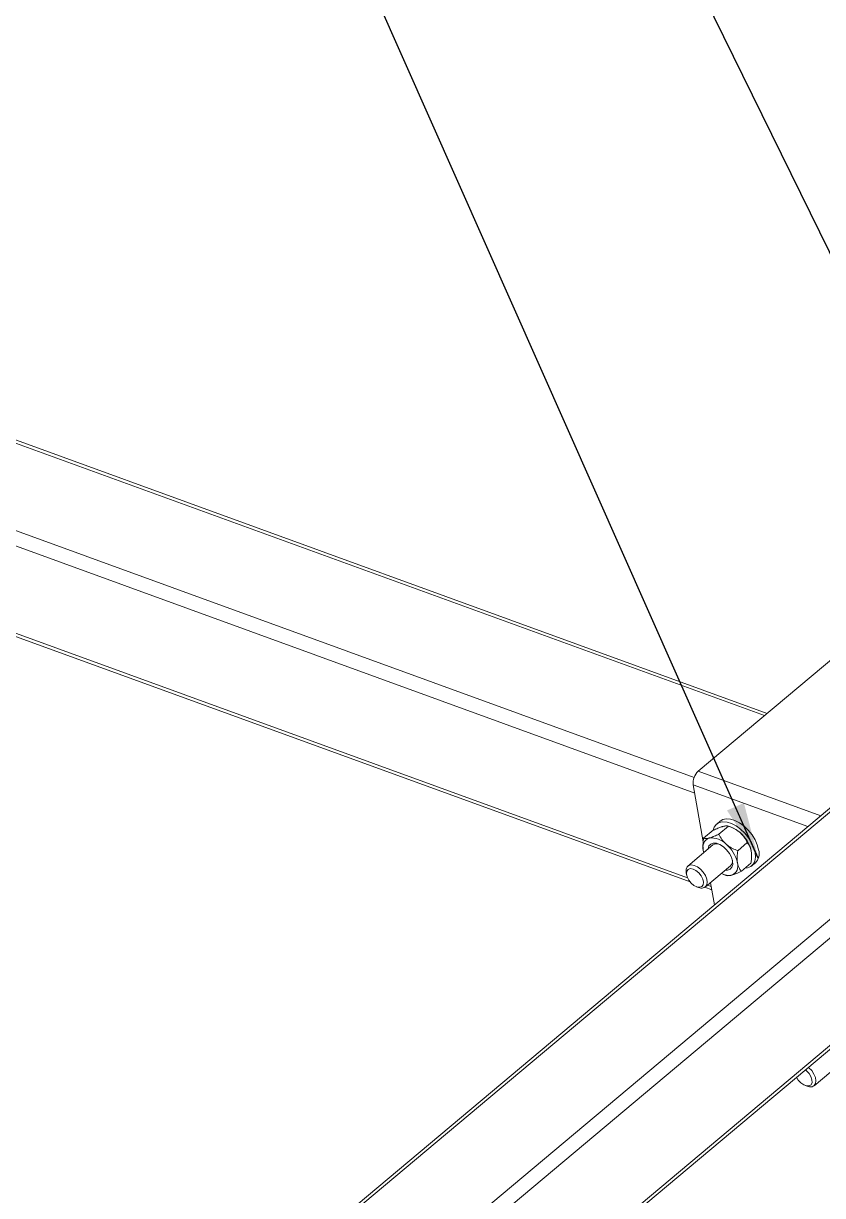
# Model space of a CAD drawing. Header units: millimetres. Extents: x 15 to 589, y 5 to 415.
# Drawn here: x 245.2 to 292, y 244.8 to 313.5 of the extents above; entities that cross this region are included whole.
import ezdxf

# ---------------------------------------------------------------- set-up
doc = ezdxf.new("R2010")
doc.units = ezdxf.units.MM
doc.dimstyles.new('SLDDIMSTYLE0', dxfattribs={"dimtxt": 0.18, "dimasz": 3.302, "dimexe": 0, "dimexo": 0.0625, "dimgap": 0, "dimtad": 0, "dimtih": 1, "dimtoh": 1, "dimdec": 0, "dimrnd": 1e-09, "dimzin": 0, "dimdsep": 46, "dimtxsty": 'Standard', "dimsah": 1, "dimcen": 0.09, "dimadec": 0, "dimazin": 0, "dimtfac": 3.302, "dimtdec": 0, "dimtofl": 0, "dimtmove": 0, "dimatfit": 3, "dimfxl": 1, "dimfrac": 2, "dimtolj": 1, "dimtzin": 0, "dimarcsym": 0})

msp = doc.modelspace()

# ---------------------------------------------------------------- linework, layer by layer
at = {"color": 8, "linetype": 'Continuous', "lineweight": 15}
for p, q in [((288.571, 272.959), (210.953, 301.21)), ((284.488, 268.425), (200.271, 299.078)), ((206.7, 297.641), (284.453, 269.341)), ((219.021, 287.137), (284.065, 263.462)), ((300.066, 273.742), (254.64, 235.622)), ((259.858, 233.722), (305.283, 271.843)), ((304.706, 270.25), (260.404, 233.073)), ((284.693, 269.705), (291.87, 267.093)), ((291.119, 266.463), (284.403, 268.908)), ((261.426, 227.654), (306.918, 265.83)), ((285.246, 263.032), (285.452, 262.958))]:
    msp.add_line(p, q, dxfattribs=at)
at = {"color": 7, "linetype": 'Continuous', "lineweight": 15}
for p, q in [((288.726, 273.09), (211.108, 301.34)), ((219.741, 286.687), (284.217, 263.22)), ((296.451, 279.572), (284.693, 269.705)), ((299.875, 273.811), (254.449, 235.691)), ((284.403, 268.908), (284.991, 265.57)), ((285.976, 266.778), (285.776, 266.61)), ((286.466, 266.486), (285.905, 266.015)), ((286.621, 266.43), (286.466, 266.486)), ((285.575, 266.246), (285.014, 265.775)), ((285.559, 265.383), (284.089, 264.15)), ((284.994, 265.066), (285.024, 264.935)), ((287.57, 265.52), (287.009, 265.048)), ((261.509, 227.495), (306.064, 264.884)), ((287.783, 264.313), (287.221, 263.841)), ((287.833, 264.159), (288.034, 264.327)), ((283.99, 263.761), (284.012, 263.632)), ((285.118, 262.924), (286.587, 264.158)), ((286.176, 263.657), (286.33, 263.601)), ((284.594, 262.939), (284.717, 262.894)), ((285.414, 263.173), (285.644, 261.869)), ((285.088, 262.903), (285.487, 262.758)), ((291.479, 251.278), (292.949, 252.512)), ((290.955, 251.293), (291.078, 251.248))]:
    msp.add_line(p, q, dxfattribs=at)
at = {"color": 7, "linetype": 'Continuous', "lineweight": 15, "flags": 128}
for points in [[(285.574, 266.244), (285.636, 266.431), (285.758, 266.594), (285.928, 266.7), (286.14, 266.745), (286.382, 266.727), (286.645, 266.645), (286.915, 266.505), (287.18, 266.312), (287.427, 266.076), (287.645, 265.808), (287.824, 265.519), (287.955, 265.225), (288.033, 264.938)], [(285.976, 266.778), (286.128, 266.868), (286.34, 266.913), (286.583, 266.895), (286.845, 266.813), (287.115, 266.673), (287.38, 266.48), (287.627, 266.244), (287.845, 265.976), (288.024, 265.687), (288.155, 265.393), (288.233, 265.106)], [(285.268, 265.139), (285.27, 265.162), (285.32, 265.325), (285.425, 265.438), (285.575, 265.491), (285.76, 265.48), (285.963, 265.406), (286.168, 265.275), (286.359, 265.098), (286.521, 264.888), (286.639, 264.664), (286.705, 264.443)], [(286.705, 264.443), (286.714, 264.243), (286.663, 264.08), (286.559, 263.967), (286.408, 263.914), (286.296, 263.914)], [(288.033, 264.938), (288.053, 264.672), (288.014, 264.439), (287.919, 264.25), (287.772, 264.115), (287.58, 264.039), (287.438, 264.023)], [(283.99, 263.761), (283.986, 263.783), (283.986, 263.959), (284.041, 264.098), (284.146, 264.187), (284.292, 264.218), (284.465, 264.189), (284.651, 264.102), (284.832, 263.965), (284.993, 263.789), (285.12, 263.592), (285.2, 263.389), (285.228, 263.2), (285.2, 263.041), (285.2, 263.041)], [(284.98, 263.056), (285.002, 263.207), (284.964, 263.388), (284.87, 263.577), (284.732, 263.751), (284.566, 263.889), (284.393, 263.975), (284.233, 263.997), (284.106, 263.954), (284.026, 263.851), (284.004, 263.699), (284.043, 263.518), (284.137, 263.329), (284.275, 263.155), (284.44, 263.017), (284.614, 262.932), (284.774, 262.909), (284.901, 262.952), (284.98, 263.056)], [(290.445, 251.777), (290.547, 251.613), (290.698, 251.451), (290.869, 251.331), (291.039, 251.269), (291.189, 251.272), (291.299, 251.339), (291.357, 251.463), (291.356, 251.628), (291.295, 251.815), (291.183, 252.001), (291.032, 252.163), (290.967, 252.215)], [(291.143, 252.363), (291.173, 252.336), (291.338, 252.165), (291.469, 251.969), (291.555, 251.766), (291.589, 251.574), (291.567, 251.411), (291.492, 251.29), (291.37, 251.222), (291.212, 251.214), (291.078, 251.248)]]:
    msp.add_lwpolyline(points, dxfattribs=at)
at = {"color": 7, "linetype": 'Continuous', "lineweight": 15}
for centre, radius, start, end in [((285.318, 269.026), 0.922, 132.60967, 187.39033), ((286.011, 264.851), 1.692, 47.97884, 68.89185), ((285.534, 265.254), 0.572, 110.5328, 199.24817), ((285.469, 264.61), 1.187, 43.43643, 96.56357), ((285.855, 264.585), 1.995, 12.63797, 49.77289), ((285.78, 265.064), 0.389, 70.13062, 124.69234), ((285.042, 263.903), 1.995, 12.63797, 49.77289), ((287.473, 264.885), 0.791, 315.12869, 16.18177), ((286.325, 264.427), 0.376, 314.28984, 10.89794), ((286.45, 264.151), 0.572, 290.5328, 19.24817), ((286.479, 264.475), 0.876, 240.89961, 281.27733), ((284.886, 263.204), 0.353, 241.30617, 332.45662)]:
    msp.add_arc(centre, radius, start, end, dxfattribs=at)
for points, knots in [([(285.575, 266.246), (285.666, 266.287), (285.849, 266.371), (286.037, 266.441), (286.127, 266.466), (286.147, 266.472)], [0, 0, 0, 0, 0.432383, 0.879551, 1, 1, 1, 1]), ([(286.147, 266.472), (286.218, 266.487), (286.359, 266.516), (286.431, 266.496), (286.466, 266.486)], [0, 0, 0, 0, 0.503997, 1, 1, 1, 1]), ([(286.466, 266.486), (286.571, 266.445), (286.785, 266.36), (287.009, 266.222), (287.12, 266.128), (287.144, 266.108)], [0, 0, 0, 0, 0.432383, 0.879551, 1, 1, 1, 1]), ([(285.014, 265.775), (285.006, 265.722), (284.971, 265.489), (284.965, 265.244), (284.992, 265.078), (284.994, 265.066)], [0, 0, 0, 0, 0.212264, 0.940589, 1, 1, 1, 1]), ([(285.333, 265.789), (285.262, 265.774), (285.121, 265.744), (285.049, 265.765), (285.014, 265.775)], [0, 0, 0, 0, 0.503997, 1, 1, 1, 1]), ([(285.905, 266.015), (285.814, 265.974), (285.631, 265.89), (285.443, 265.82), (285.353, 265.795), (285.333, 265.789)], [0, 0, 0, 0, 0.432383, 0.879551, 1, 1, 1, 1]), ([(286.331, 265.426), (286.241, 265.517), (286.063, 265.698), (285.957, 265.91), (285.905, 266.015)], [0, 0, 0, 0, 0.503997, 1, 1, 1, 1]), ([(287.144, 266.108), (287.234, 266.017), (287.412, 265.837), (287.518, 265.625), (287.57, 265.52)], [0, 0, 0, 0, 0.503997, 1, 1, 1, 1]), ([(287.009, 265.048), (286.904, 265.09), (286.69, 265.174), (286.466, 265.313), (286.355, 265.406), (286.331, 265.426)], [0, 0, 0, 0, 0.432383, 0.879551, 1, 1, 1, 1]), ([(286.989, 264.339), (286.987, 264.352), (286.96, 264.518), (286.966, 264.763), (287.001, 264.996), (287.009, 265.048)], [0, 0, 0, 0, 0.059411, 0.787736, 1, 1, 1, 1]), ([(287.57, 265.52), (287.592, 265.492), (287.689, 265.37), (287.77, 265.198), (287.8, 265.034), (287.802, 265.022)], [0, 0, 0, 0, 0.2122641, 0.9405888, 1, 1, 1, 1]), ([(287.802, 265.022), (287.814, 264.88), (287.834, 264.655), (287.797, 264.406), (287.783, 264.313)], [0, 0, 0, 0, 0.627353, 1, 1, 1, 1]), ([(287.221, 263.841), (287.183, 263.89), (287.079, 264.021), (287.024, 264.217), (286.989, 264.339)], [0, 0, 0, 0, 0.372647, 1, 1, 1, 1]), ([(286.33, 263.601), (286.362, 263.593), (286.426, 263.576), (286.546, 263.589), (286.632, 263.611), (286.65, 263.616)], [0, 0, 0, 0, 0.432383, 0.879551, 1, 1, 1, 1]), ([(286.65, 263.616), (286.736, 263.643), (286.906, 263.697), (287.117, 263.794), (287.221, 263.841)], [0, 0, 0, 0, 0.503997, 1, 1, 1, 1])]:
    msp.add_open_spline(points, degree=3, knots=knots, dxfattribs=at)

# ---------------------------------------------------------------- leaders
at = {"color": 7, "linetype": 'Continuous', "lineweight": 0}
for points in [[(303.858, 276.703), (272.542, 340.541)], [(288.214, 264.607), (254.547, 340.463)]]:
    msp.add_leader(points, dimstyle='SLDDIMSTYLE0', dxfattribs=at)

doc.saveas('drawing.dxf')
